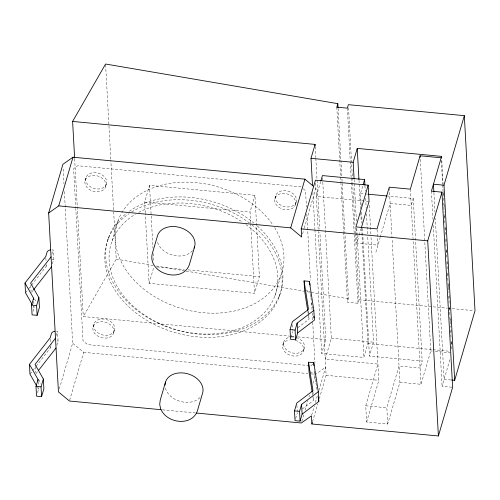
<?xml version="1.0" encoding="UTF-8"?>
<svg xmlns="http://www.w3.org/2000/svg" width="500" height="500" viewBox="0 0 500 500"><rect width="100%" height="100%" fill="white"/><g stroke="black" fill="none" stroke-linecap="round" stroke-linejoin="round"><path stroke-width="0.38" stroke-dasharray="2.5 1.88" d="M33.1 311.388L34.119 307.906L34.038 306.406M31.675 284.938L46.319 266.181L46.931 264.094M51.869 254.144L53.087 249.969L52.038 249.869M52.4 263.9L53.625 259.725L53.087 249.969M85.106 180.525L85.925 177.744M37.544 392.688L38.562 389.212L38.481 387.713M36.119 366.244L50.763 347.488L51.575 344.706M56.312 335.45L57.538 331.275L56.481 331.175M56.85 345.206L58.069 341.031L57.538 331.275M105.706 186.663A10.744 7.938 16.3 0 0 92.25 175.481A10.744 7.938 16.3 0 0 88.269 188.637A10.744 7.938 16.3 0 0 105.706 186.663L106.519 183.881A10.744 7.938 16.3 0 0 93.062 172.7A10.744 7.938 16.3 0 0 89.081 185.856A10.744 7.938 16.3 0 0 106.519 183.881M59.312 388.894L72.669 343.206L65.275 207.887M107.963 239.713L108.775 236.931M112.069 241.1L118.169 220.231M69.644 400.269L83.656 352.337L72.669 343.206M93.112 326.875L93.925 324.094M145.231 212.869L144.637 202.031L149.519 185.338L254.944 195.325L259.387 276.631L254.506 293.325L149.088 283.337L145.275 213.644M113.706 333.013A10.744 7.938 16.3 0 0 100.25 321.831A10.744 7.938 16.3 0 0 96.269 334.988A10.744 7.938 16.3 0 0 113.706 333.013L114.519 330.231A10.744 7.938 16.3 0 0 101.062 319.05A10.744 7.938 16.3 0 0 97.081 332.206A10.744 7.938 16.3 0 0 114.519 330.231M149.088 283.337L153.969 266.644M250.656 222.856L250.062 212.019L254.944 195.325M274.862 198.5L275.681 195.719M295.462 204.644A10.744 7.938 16.3 0 0 282.006 193.463A10.744 7.938 16.3 0 0 278.025 206.612A10.744 7.938 16.3 0 0 295.462 204.644L296.275 201.856A10.744 7.938 16.3 0 0 282.819 190.675A10.744 7.938 16.3 0 0 278.837 203.831A10.744 7.938 16.3 0 0 296.275 201.856M274.875 295.981L280.981 275.119M278.981 297.362L279.794 294.581M302.544 233.994L304.075 228.75M304.294 228L315.9 188.306L314.169 186.863M320.7 181.537L316.344 196.438L369.056 201.431M282.869 344.85L283.681 342.069M291.212 337.206L292.887 331.475M303.463 350.988L304.275 348.206M361.225 205.925L360.55 193.475L362.9 185.425M295.656 418.512L297.337 412.781M301.788 421.494L303.975 414.006M305.069 410.256L307.919 400.525M309.012 396.781L309.45 395.281M312.956 383.3L314.925 376.556M361.631 228.475L367.919 343.531L363.85 357.444L321.681 353.444L325.75 339.538L319.887 232.256M377.094 229.669L377.938 245.156L356.856 243.156L359.031 235.706M359.25 234.963L361.213 228.256M322.575 177.906L331.337 338.181L325.238 359.05L377.944 364.044L365.744 405.769L366.631 422.031L387.719 424.025L399.919 382.3L392.056 238.438M311.663 415.112L314.294 406.125M315.387 402.381L317.575 394.888M318.894 390.394L325.681 367.175L315.581 374.312M312.544 421.744L317.8 403.769M319.337 398.525L326.125 375.306L318.256 231.45M355.425 233.725L359.038 299.806L358.019 303.281L347.481 302.288L348.494 298.806L341.95 179.088M375.906 252.113L380.119 237.706M380.331 236.962L390.138 203.431L411.225 205.425L413.256 198.469L387.675 196.05M413.256 198.469L422.15 361.081L369.438 356.087L373.506 342.181L367.719 236.363M366.631 422.031L378.837 380.3L370.969 236.444M387.719 424.025L386.831 407.769L399.031 366.037L420.112 368.038L422.15 361.081M399.919 382.3L421.006 384.3L430.763 350.913L420.269 158.894M451.875 387.225L442.088 386.294L449.919 359.519M290.781 336.225L83.281 316.569L116.25 259.156L110.85 160.425M25.531 292.8L27.894 289.775M28.369 289.169L31.2 285.544M31.619 292.256L33.044 290.431M29.981 374.106L32.344 371.081M32.812 370.475L35.65 366.844M36.062 373.562L37.487 371.737M297.856 327.7L309.044 319.194L308.837 315.444M302.306 409L313.488 400.5L313.281 396.75M310.769 365.763L313.163 364.075M300.994 186.894L77.8 165.75L73.619 168.706L75.744 207.65M360.55 193.475L364.425 193.844M365.2 193.919L367.525 194.137M144.637 202.031L250.062 212.019M157.075 266.938L184.288 269.519M188.175 269.881L259.387 276.631M53.625 259.725L52.569 259.625A4.3 2.806 -3.1 0 0 51.731 259.6M305.35 290.719L309.869 291.15L310.225 293.438M359.038 299.806L447.169 308.156M447.944 308.231L473.456 310.644M331.337 338.181L373.506 342.181M291.556 336.3L294.669 336.594M297.775 336.887L325.75 339.538M367.919 343.531L432.137 349.619M432.912 349.688L449.938 351.3M430.763 350.913L432.269 351.056M435.281 351.344L450.344 352.769M57.013 340.931L58.069 341.031M309.219 365.619L87.581 344.619L83.031 340.838L75.788 208.425M450.9 379.981L444.119 379.338L435.325 218.412M309.8 372.025L314.312 372.456L314.675 374.744M83.656 352.337L307.825 373.575M310.931 373.869L314.031 374.162M326.125 375.306L378.837 380.3M365.744 405.769L386.831 407.769M162.5 409.837L195.081 412.925M116.25 259.156L153.162 265.456M156.237 265.981L185.463 270.975M186.231 271.106L303.894 291.194M306.969 291.719L348.494 298.806M303.269 188.787L305.544 190.675L306.438 207.031M34.538 298.837L36.419 302.156M33 305.938L34.119 307.906M38.606 379.481L40.862 383.462M37.444 387.244L38.562 389.212M310.344 294.206L310.819 297.256M310.938 298.019L311.531 301.837M311.65 302.606L312.125 305.656M312.244 306.419L312.488 307.95M307.844 311.481L308.319 314.569M308.444 315.338L309.044 319.194M314.794 375.506L315.269 378.562M315.387 379.325L315.863 382.381M315.981 383.144L316.456 386.2M316.575 386.962L316.931 389.256M312.288 392.788L312.769 395.869M312.887 396.644L313.488 400.5M441.8 160.275L443.119 184.375M443.544 192.15L443.756 196.038M444.225 204.587L444.394 207.7M444.775 214.694L444.988 218.581M445.456 227.138L445.625 230.244M446.094 238.794L446.262 241.906M446.688 249.681L446.856 252.787M447.325 261.344L447.494 264.45M447.962 273L448.131 276.112M448.6 284.662L448.769 287.775M449.194 295.55L449.363 298.656M449.831 307.206L450.006 310.319M450.469 318.869L450.644 321.981M451.069 329.756L451.238 332.863M451.706 341.413L451.875 344.525M441.35 160.888L442.625 184.213M442.669 184.988L443.6 202.094M443.644 202.869L444.156 212.2M444.369 216.088L444.837 224.638M445.006 227.75L445.431 235.525M445.644 239.412L446.069 247.181M446.238 250.294L446.706 258.844M446.875 261.956L447.3 269.731M447.512 273.619L447.981 282.169M448.025 282.944L448.531 292.275M448.744 296.163L449.212 304.713M449.381 307.825L449.85 316.375M449.894 317.15L450.444 327.256M450.619 330.369L451.081 338.919M451.256 342.031L451.681 349.8M433.919 192.763L434.981 212.194M431.419 191.163L432.95 219.15M433.288 225.369L442.088 386.294M410.337 189.163L421.006 384.3M389.294 187.944L392.013 237.662M369.269 205.319L370.925 235.662M364.956 185.794L365.25 191.238M365.637 198.244L366.188 208.356M366.488 213.8L367.675 235.588M361.569 212.15L362.081 221.488M362.463 228.487L369.438 356.087M358.994 180.275L360.569 209.037M360.781 212.925L361.331 223.031M354.113 179.35L356.413 221.363M356.794 228.363L357.137 234.587M357.175 235.369L363.85 357.444M356.05 228.444L356.856 243.156M348.537 107.788L352.619 182.419M352.663 183.194L355.381 232.95M347.35 108.15L350.244 161.019M350.281 161.794L351.138 177.344M351.175 178.119L358.019 303.281M338.081 108.344L340.887 159.65M340.931 160.425L341.781 175.975M336.806 107.156L340.887 181.788M340.931 182.562L343.612 231.537M343.65 232.319L347.481 302.288M315.212 146.738L315.806 157.619M315.85 158.4L319.713 229.144M315.619 183.131L318.219 230.669M312.887 192.519L314.881 229.056M314.925 229.838L321.681 353.444M306.819 214.044L310.438 280.25M310.613 283.363L310.738 285.7M311.675 302.838L312.056 309.844M312.231 312.962L312.7 321.531M312.738 322.306L314.956 362.812M314.231 370.956L314.312 372.456M308.587 310.938L308.794 314.694M313.038 392.244L313.119 393.744M292.519 324.719L292.806 329.975M296.925 405.275L297.25 411.281M250.694 223.631L254.506 293.325M149.519 185.338L152.95 248.094M153.25 253.506L153.669 261.231M105.625 64.8L110.812 159.65M74.656 158.75L83.281 316.569M63.144 169.006L63.956 183.781M64.381 191.556L65.231 207.113M45.869 257.925L46.075 261.675M46.238 264.681L46.319 266.181M50.312 339.231L50.519 342.981M50.681 345.988L50.763 347.488M33.75 301.156L33.994 305.656M38.15 381.706L38.438 386.962M30.731 285.363L31.062 291.369M35.175 366.669L35.506 372.669M192.488 250.644A19.344 14.281 16.3 0 1 172.319 255.056A19.344 14.281 16.3 0 1 157.213 240.744M200.056 397.481A19.344 14.281 16.3 0 1 179.506 401.163A19.344 14.281 16.3 0 1 165.125 386.45M295.462 340.325A10.744 7.938 16.3 0 1 302.175 353.269A10.744 7.938 16.3 0 1 285.069 352.075A10.744 7.938 16.3 0 1 289.356 339.9M257.35 226.031A90.3 66.681 16.3 0 1 258.419 320.8A90.3 66.681 16.3 0 1 134.938 308.675A90.3 66.681 16.3 0 1 126.713 213.206M129.281 211.312A90.3 66.681 16.3 0 1 253.906 223.062M296.275 337.544A10.744 7.938 16.3 0 1 302.869 350.619A10.744 7.938 16.3 0 1 285.6 348.981A10.744 7.938 16.3 0 1 290.819 337.025M291.481 336.969A10.744 7.938 16.3 0 1 295.6 337.362M274.662 227.688A85.962 63.481 16.3 0 1 203.275 312.731A85.962 63.481 16.3 0 1 121.394 213.369M121.781 212.7A85.962 63.481 16.3 0 1 194.55 182.5A85.962 63.481 16.3 0 1 272.925 225M251.894 224.875A90.3 66.681 16.3 0 1 259.4 322.325A90.3 66.681 16.3 0 1 133.312 310.788A90.3 66.681 16.3 0 1 129.131 213.637M131.775 211.925A90.3 66.681 16.3 0 1 249.438 222.975M245.875 224.513A85.962 63.481 16.3 0 1 257.087 319.113A85.962 63.481 16.3 0 1 135.037 307.769A85.962 63.481 16.3 0 1 135.394 214.244M138.675 212.4A85.962 63.481 16.3 0 1 242.712 222.281"/><path stroke-width="0.75" d="M160.95 409.688L69.425 401.019L58.438 391.887L48.656 213.019L62.894 164.338L72.987 157.206L304.913 179.175L313.587 186.388M48.656 213.019L58.75 205.888L72.987 157.206M51.056 256.925L30.606 283.113L38.9 297.706L39.438 307.462L37.131 315.344L32.081 314.862L31.55 305.106L33.581 298.15L25 283.044L45.788 256.425L47.006 252.25A4.3 2.806 -3.1 0 1 50.362 249.931M37.131 315.344L36.6 305.587L38.9 297.706M55.5 338.231L35.056 364.419L43.35 379.012L43.881 388.769L41.575 396.644L36.531 396.169L35.994 386.413L38.031 379.456L29.444 364.35L50.231 337.731L51.45 333.556A4.3 2.806 -3.1 0 1 54.806 331.231M41.575 396.644L41.044 386.887L43.35 379.012M194.587 246.788L189.3 264.869C182.219 283.969 147.619 273.706 152.225 253.825L157.513 235.744A19.344 14.281 16.3 0 1 181.15 227.9A19.344 14.281 16.3 0 1 194.05 248.188M165.512 382.088L160.225 400.169L159.713 404.45L160.637 408.775M361.431 227.512L369.056 201.431L368.169 185.169L315.456 180.175L301.219 228.856L301.663 236.988L290.681 227.862L304.913 179.175M312.5 185.525L311.012 158.312L315.081 144.406L72.613 121.431L74.612 157.975M72.613 121.431L105.581 64.025L337.825 103.675L336.806 107.156L347.35 108.15L348.369 104.675L464.331 115.662L475 310.794L454.663 380.337L451.65 380.056M320.919 180.787L322.444 175.575L364.613 179.569L364.913 185.012M290.05 329.594L292.356 321.719L308.506 309.438L304.062 280.894L309.337 281.394L313.85 310.413L314.387 320.169L297.669 332.875L295.637 339.831L290.587 339.35L290.05 329.594L295.1 330.075L297.137 323.119L313.85 310.413M354.075 178.569L353.181 162.306L357.25 148.4L441.587 156.387L441.669 157.944M294.5 410.9L296.8 403.025L312.956 390.744L308.512 362.2L313.781 362.7L318.3 391.712L318.831 401.469L302.113 414.181L300.081 421.138L295.031 420.656L294.5 410.9L299.544 411.381L301.581 404.425L318.3 391.712M363.119 184.694L364.613 179.569M368.169 185.169L355.962 226.9L377.05 228.894L389.25 187.169L410.337 189.163L420.094 155.781L441.181 157.781M441.587 156.387L431.419 191.163L441.962 192.162L452.631 387.294L438.394 435.975L311.887 423.988L312.325 422.494M438.394 435.975L427.725 240.844L441.962 192.162M454.663 380.337L443.994 185.206L464.331 115.662M33.519 289.825L51.588 266.681M38.444 370.519L56.037 347.987M311.012 158.312L353.181 162.306M443.994 185.206L433.45 184.206L433.875 191.981M368.3 194.213L386.9 195.975M58.75 205.888L290.681 227.862M301.219 228.856L427.725 240.844M31.55 305.106L36.6 305.587M35.994 386.413L41.044 386.887M196.631 413.069L301.35 422.994L311.444 415.863L311.887 423.988M32.25 304.625L25.531 292.8L25 283.044M36.694 385.931L29.981 374.106L29.444 364.35M160.875 409.212C166.631 423.237 191.356 426.725 197.3 411.219L202.587 393.137A19.344 14.281 16.3 0 0 186.225 373.438A19.344 14.281 16.3 0 0 165.062 385.056M313.794 316.35L314.031 317.875M307.719 310.706L304.6 290.65L304.062 280.894M318.238 397.656L318.831 401.469M312.169 392.013L309.044 371.956L308.512 362.2M420.094 155.781L420.181 157.338M357.25 148.4L358.95 179.494M337.825 103.675L338.038 107.562M315.081 144.406L315.169 145.963M309.337 281.394L309.5 284.394M313.781 362.7L313.944 365.7M297.137 323.119L297.669 332.875M301.581 404.425L302.113 414.181M295.1 330.075L295.637 339.831M299.544 411.381L300.081 421.138M33.581 298.15L33.663 299.65M38.031 379.456L38.112 380.956"/></g></svg>
